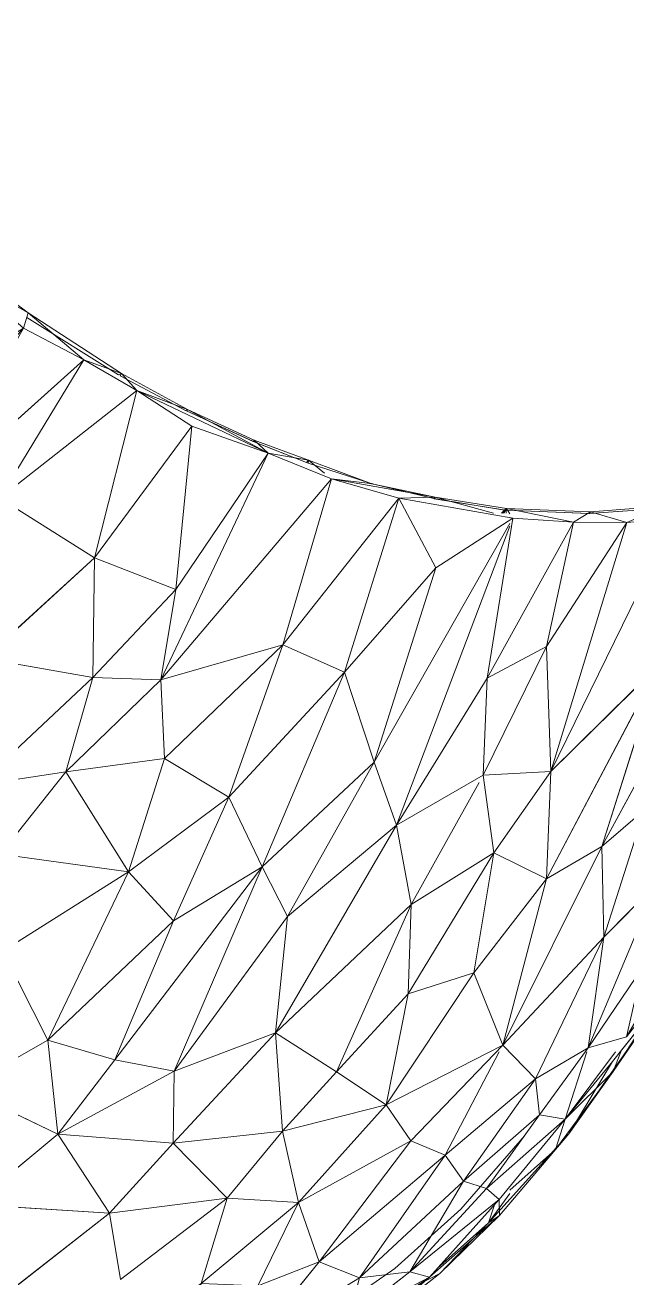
# Model space of a CAD drawing. Header units: inches. Extents: x -1767 to 184, y -1065 to 157.
# Drawn here: x -800.888 to -799.331, y -214.522 to -211.277 of the extents above; entities that cross this region are included whole.
import ezdxf

# ---------------------------------------------------------------- set-up
doc = ezdxf.new("R2010")
doc.units = ezdxf.units.IN
doc.header["$MEASUREMENT"] = 0
for name, color, linetype, lineweight in [('A-DETL-GENF', 92, 'Continuous', 9), ('E-LITE-EQPM', 33, 'Continuous', 9), ('G-IMPT', 8, 'Continuous', 9)]:
    doc.layers.add(name, color=color, linetype=linetype, lineweight=lineweight)

# ---------------------------------------------------------------- blocks, each defined once
blk = doc.blocks.new('flos_pendant16 - flos_pendant - 3D View - _3D__dwg_FLOS_AIM_Pendant_Lamps_dwg-2425-_3D_-V18-FIRST FLOOR')
at = {"layer": 'G-IMPT'}
for p, q in [((55.2886, -17.931), (54.637, -18.2911)), ((55.7312, -18.0025), (55.0604, -18.3269)), ((55.2941, -18.4479), (55.7312, -18.0025)), ((54.9559, -18.0629), (54.571, -18.3076)), ((54.637, -18.2911), (54.9559, -18.0629)), ((55.1511, -18.0822), (54.637, -18.2911)), ((55.1511, -18.0822), (54.7525, -18.3351)), ((55.3133, -18.0987), (54.8404, -18.3626)), ((55.0604, -18.3269), (55.1511, -18.0822)), ((54.571, -18.3076), (54.6947, -18.2581)), ((54.637, -18.2911), (54.1696, -18.72)), ((54.1696, -18.72), (54.637, -18.2911)), ((54.7525, -18.3351), (54.1696, -18.72)), ((54.637, -18.2911), (54.1778, -18.6238)), ((54.571, -18.3076), (54.1778, -18.6238)), ((54.7525, -18.3351), (54.2411, -18.7943)), ((54.571, -18.3076), (54.2493, -18.5853)), ((54.5855, -18.3383), (54.2493, -18.5853)), ((55.0604, -18.3269), (54.3758, -18.852)), ((54.3758, -18.852), (54.7525, -18.3351)), ((55.0604, -18.3269), (54.472, -19.0197)), ((54.7525, -18.3351), (54.637, -18.2911)), ((55.0604, -18.3269), (54.7525, -18.3351)), ((55.2941, -18.4479), (55.0604, -18.3269)), ((55.2941, -18.4479), (55.679, -18.3379)), ((55.3848, -18.819), (55.679, -18.3379)), ((54.4088, -18.6843), (54.8404, -18.3626)), ((56.0199, -18.3846), (55.3848, -18.819)), ((55.8137, -18.885), (56.0199, -18.3846)), ((57.2791, -18.3874), (56.534, -18.863)), ((55.2941, -18.4479), (54.472, -19.0197)), ((54.67, -19.1269), (55.2941, -18.4479)), ((55.3848, -18.819), (55.2941, -18.4479)), ((56.5065, -18.4561), (55.8137, -18.885)), ((55.8137, -18.885), (56.5065, -18.4561)), ((56.534, -18.863), (56.5065, -18.4561)), ((56.5065, -18.4561), (56.534, -18.863)), ((53.7105, -19.0774), (54.2493, -18.5853)), ((54.1778, -18.6238), (53.7105, -19.0774)), ((53.8012, -18.9895), (54.1778, -18.6238)), ((54.2493, -18.5853), (54.1023, -18.7508)), ((54.1023, -18.7508), (54.2493, -18.5853)), ((54.1696, -18.72), (54.1778, -18.6238)), ((54.1778, -18.6238), (54.2493, -18.5853)), ((54.2493, -18.5853), (54.1957, -18.7028)), ((54.1957, -18.7028), (54.2493, -18.5853)), ((54.1696, -18.72), (53.7242, -19.1682)), ((54.4088, -18.6843), (53.9799, -19.0912)), ((54.2411, -18.7943), (54.1696, -18.72)), ((54.2411, -18.7943), (53.7242, -19.1682)), ((54.1004, -18.7706), (53.8012, -18.9895)), ((53.8782, -19.2094), (54.2411, -18.7943)), ((53.8782, -19.2094), (54.2411, -18.7943)), ((54.3758, -18.852), (54.2411, -18.7943)), ((54.3758, -18.852), (54.2411, -18.7943)), ((54.3758, -18.852), (53.8782, -19.2094)), ((54.3758, -18.852), (53.8809, -19.4294)), ((54.3758, -18.852), (53.8809, -19.4294)), ((54.472, -19.0197), (54.3758, -18.852)), ((55.3848, -18.819), (54.67, -19.1269)), ((55.3848, -18.819), (54.7992, -19.3579)), ((54.7992, -19.3579), (55.3848, -18.819)), ((55.8137, -18.885), (55.3848, -18.819)), ((55.4398, -19.2589), (55.3848, -18.819)), ((56.534, -18.863), (55.8137, -18.885)), ((56.1079, -19.2506), (56.534, -18.863)), ((57.3533, -18.995), (56.534, -18.863)), ((56.8007, -19.3716), (56.534, -18.863)), ((55.8137, -18.885), (55.4398, -19.2589)), ((56.1079, -19.2506), (55.8137, -18.885)), ((53.8012, -18.9895), (53.408, -19.4294)), ((53.7242, -19.1682), (53.8012, -18.9895)), ((54.472, -19.0197), (53.8809, -19.4294)), ((53.8809, -19.4294), (54.472, -19.0197)), ((54.0843, -19.6142), (54.472, -19.0197)), ((54.0843, -19.6142), (54.472, -19.0197)), ((54.67, -19.1269), (54.472, -19.0197)), ((54.472, -19.0197), (54.67, -19.1269)), ((57.3533, -18.995), (56.8007, -19.3716)), ((53.7105, -19.0774), (53.0451, -19.8637)), ((53.7105, -19.0774), (53.4053, -19.4898)), ((53.408, -19.4294), (53.7105, -19.0774)), ((53.7242, -19.1682), (53.3815, -19.547)), ((53.7246, -19.1682), (53.4053, -19.4898)), ((53.7242, -19.1682), (53.408, -19.4294)), ((53.5551, -19.5636), (53.7242, -19.1682)), ((53.8782, -19.2094), (53.7242, -19.1682)), ((54.67, -19.1269), (54.0596, -19.652)), ((54.7992, -19.3579), (54.67, -19.1269)), ((54.67, -19.1269), (54.7992, -19.3579)), ((53.8782, -19.2094), (53.5455, -19.5861)), ((53.8809, -19.4294), (53.8782, -19.2094)), ((55.4398, -19.2589), (54.7992, -19.3579)), ((55.4398, -19.2589), (55.0796, -19.5861)), ((55.4398, -19.2589), (55.0796, -19.5861)), ((56.1079, -19.2506), (55.426, -19.8582)), ((55.426, -19.8582), (56.1079, -19.2506)), ((55.426, -19.8582), (55.4398, -19.2589)), ((56.1079, -19.2506), (55.4398, -19.2589)), ((56.0611, -19.685), (56.1079, -19.2506)), ((56.8007, -19.3716), (56.1079, -19.2506)), ((54.7992, -19.3579), (54.0596, -19.652)), ((54.7992, -19.3579), (54.1916, -20.1057)), ((54.6012, -20.0177), (54.7992, -19.3579)), ((55.0796, -19.5861), (54.7992, -19.3579)), ((56.8007, -19.3716), (56.0611, -19.685)), ((56.8007, -19.3716), (56.413, -19.7868)), ((56.413, -19.7868), (56.8007, -19.3716)), ((57.3478, -19.7015), (56.8007, -19.3716)), ((56.8007, -19.3716), (56.8062, -19.9462)), ((56.8007, -19.3716), (56.8062, -19.9462)), ((53.408, -19.4294), (52.9269, -20.0342)), ((53.408, -19.4294), (53.0451, -19.8637)), ((53.35, -19.544), (53.408, -19.4294)), ((53.386, -20.2459), (53.8809, -19.4294)), ((53.8809, -19.4294), (53.5455, -19.5861)), ((54.0596, -19.652), (53.8809, -19.4294)), ((53.0451, -19.8637), (53.4053, -19.4898)), ((53.3063, -19.6301), (52.9269, -20.0342)), ((53.3063, -19.6301), (52.9736, -20.1002)), ((53.0341, -20.5401), (53.5455, -19.5861)), ((53.0341, -20.5401), (53.5455, -19.5861)), ((53.5455, -19.5861), (53.1716, -20.037)), ((53.1716, -20.037), (53.3063, -19.6301)), ((53.5455, -19.5861), (53.3063, -19.6301)), ((53.386, -20.2459), (53.5455, -19.5861)), ((54.5325, -20.5566), (55.0796, -19.5861)), ((55.0796, -19.5861), (54.6012, -20.0177)), ((54.6012, -20.0177), (55.0796, -19.5861)), ((55.426, -19.8582), (55.0796, -19.5861)), ((53.3448, -20.7958), (54.0596, -19.652)), ((53.3448, -20.7958), (54.0596, -19.652)), ((54.0596, -19.652), (53.386, -20.2459)), ((53.6995, -20.6336), (54.0596, -19.652)), ((54.1916, -20.1057), (54.0596, -19.652)), ((56.0611, -19.685), (55.2858, -20.5538)), ((56.0611, -19.685), (55.2858, -20.5538)), ((55.4095, -20.87), (56.0611, -19.685)), ((56.0611, -19.685), (55.426, -19.8582)), ((56.413, -19.7868), (56.0611, -19.685)), ((57.3478, -19.7015), (56.8062, -19.9462)), ((57.3478, -19.7015), (56.8062, -19.9462)), ((56.413, -19.7868), (55.4095, -20.87)), ((55.9786, -20.5951), (56.413, -19.7868)), ((55.9786, -20.5951), (56.413, -19.7868)), ((56.8062, -19.9462), (56.413, -19.7868)), ((56.413, -19.7868), (56.8062, -19.9462)), ((55.426, -19.8582), (54.5325, -20.5566)), ((55.426, -19.8582), (54.5737, -21.0432)), ((55.2858, -20.5538), (55.426, -19.8582)), ((54.6012, -20.0177), (54.0019, -20.8205)), ((54.0019, -20.8205), (54.6012, -20.0177)), ((54.6012, -20.0177), (54.1916, -20.1057)), ((54.5325, -20.5566), (54.6012, -20.0177)), ((55.9786, -20.5951), (56.8062, -19.9462)), ((56.8062, -19.9462), (55.9786, -20.5951)), ((56.2206, -20.9167), (56.8062, -19.9462)), ((56.8062, -19.9462), (56.2206, -20.9167)), ((56.8062, -19.9462), (57.0261, -20.5098)), ((56.8062, -19.9462), (57.0261, -20.5098)), ((54.1916, -20.1057), (53.6995, -20.6336)), ((54.1916, -20.1057), (53.6995, -20.6336)), ((54.0019, -20.8205), (54.1916, -20.1057)), ((53.386, -20.2459), (53.0341, -20.5401)), ((53.386, -20.2459), (53.0671, -20.9937)), ((53.3448, -20.7958), (53.386, -20.2459)), ((53.386, -20.2459), (53.3448, -20.7958)), ((55.2858, -20.5538), (54.5737, -21.0432)), ((54.5737, -21.0432), (55.2858, -20.5538)), ((55.2858, -20.5538), (54.6727, -21.4391)), ((55.2858, -20.5538), (54.6727, -21.4391)), ((55.4095, -20.87), (55.2858, -20.5538)), ((55.4095, -20.87), (55.2858, -20.5538)), ((56.2206, -20.9167), (57.0261, -20.5098)), ((57.0261, -20.5098), (56.2206, -20.9167)), ((54.5325, -20.5566), (54.0019, -20.8205)), ((54.0019, -20.8205), (54.5325, -20.5566)), ((54.0494, -21.2552), (54.5325, -20.5566)), ((54.5737, -21.0432), (54.5325, -20.5566)), ((54.5325, -20.5566), (54.5737, -21.0432)), ((55.9786, -20.5951), (55.4095, -20.87)), ((55.4095, -20.87), (55.9786, -20.5951)), ((55.5717, -21.3099), (55.9786, -20.5951)), ((56.2206, -20.9167), (55.9786, -20.5951)), ((53.6995, -20.6336), (52.8912, -21.8652)), ((53.6995, -20.6336), (53.3448, -20.7958)), ((53.6115, -21.2796), (53.6995, -20.6336)), ((54.0019, -20.8205), (53.6995, -20.6336)), ((53.3448, -20.7958), (52.7042, -21.7525)), ((52.8912, -21.8652), (53.3448, -20.7958)), ((53.3448, -20.7958), (53.0671, -20.9937)), ((54.0019, -20.8205), (53.6115, -21.2796)), ((54.0211, -21.2961), (54.0019, -20.8205)), ((55.4095, -20.87), (54.6727, -21.4391)), ((54.6727, -21.4391), (55.4095, -20.87)), ((54.7992, -22), (55.4095, -20.87)), ((55.5717, -21.3099), (55.4095, -20.87)), ((56.2206, -20.9167), (55.5717, -21.3099)), ((56.2206, -20.9167), (55.9374, -21.5821)), ((56.2206, -20.9167), (56.9849, -21.0982)), ((56.2206, -20.9167), (56.5423, -21.5573)), ((56.2206, -20.9167), (56.9849, -21.0982)), ((53.7161, -22.788), (54.5737, -21.0432)), ((54.5737, -21.0432), (53.7161, -22.788)), ((54.5737, -21.0432), (53.9414, -21.8817)), ((54.5737, -21.0432), (54.0211, -21.2961)), ((54.6727, -21.4391), (54.5737, -21.0432)), ((56.9849, -21.0982), (56.5423, -21.5573)), ((53.6115, -21.2796), (52.7152, -22.7395)), ((52.7152, -22.7395), (53.6115, -21.2796)), ((53.6115, -21.2796), (52.8912, -21.8652)), ((53.6115, -21.2796), (53.0066, -22.7423)), ((53.6115, -21.2796), (53.5648, -22.0384)), ((54.0211, -21.2961), (53.5648, -22.0384)), ((54.0211, -21.2961), (53.6115, -21.2796)), ((54.0211, -21.2961), (53.9414, -21.8817)), ((54.0211, -21.2961), (53.9414, -21.8817)), ((55.5717, -21.3099), (54.7992, -22)), ((55.5717, -21.3099), (55.1566, -22.2007)), ((55.5717, -21.3099), (55.9374, -21.5821)), ((53.7146, -22.8036), (54.6727, -21.4391)), ((54.1888, -22.5773), (54.6727, -21.4391)), ((54.7992, -22), (54.6727, -21.4391)), ((57.0811, -21.5271), (56.3251, -22.1127)), ((57.0811, -21.5271), (56.3251, -22.1127)), ((57.0811, -21.5271), (56.5423, -21.5573)), ((56.5423, -21.5573), (57.0811, -21.5271)), ((55.1566, -22.2007), (55.9374, -21.5821)), ((56.5423, -21.5573), (55.9154, -22.0604)), ((55.9374, -21.5821), (55.9154, -22.0604)), ((55.9374, -21.5821), (56.5423, -21.5573)), ((56.3251, -22.1127), (56.5423, -21.5573)), ((56.3251, -22.1127), (56.5423, -21.5573)), ((53.3283, -22.7753), (53.9414, -21.8817)), ((53.9414, -21.8817), (53.5648, -22.0384)), ((53.694, -22.833), (53.9414, -21.8817)), ((54.1888, -22.5773), (54.7992, -22)), ((54.3703, -23.0199), (54.7992, -22)), ((55.1566, -22.2007), (54.7992, -22)), ((53.0066, -22.7423), (53.5648, -22.0384)), ((53.0066, -22.7423), (53.5648, -22.0384)), ((53.3283, -22.7753), (53.5648, -22.0384)), ((54.7662, -23.1767), (55.9154, -22.0604)), ((55.1346, -23.3691), (55.9154, -22.0604)), ((55.9154, -22.0604), (55.1346, -23.3691)), ((55.1566, -22.2007), (55.9154, -22.0604)), ((55.9154, -22.0604), (55.1566, -22.2007)), ((55.7724, -22.5966), (55.9154, -22.0604)), ((55.9154, -22.0604), (55.7724, -22.5966)), ((56.3251, -22.1127), (55.9154, -22.0604)), ((56.3251, -22.1127), (55.7724, -22.5966)), ((56.2453, -22.8357), (56.3251, -22.1127)), ((56.9684, -22.2914), (56.3251, -22.1127)), ((54.3703, -23.0199), (55.1566, -22.2007)), ((54.7662, -23.1767), (55.1566, -22.2007)), ((56.9684, -22.2914), (56.2453, -22.8357)), ((53.694, -22.833), (54.1888, -22.5773)), ((54.3703, -23.0199), (54.1888, -22.5773)), ((54.3703, -23.0199), (54.1888, -22.5773)), ((55.1346, -23.3691), (55.7724, -22.5966)), ((55.58, -23.5753), (55.7724, -22.5966)), ((55.7724, -22.5966), (55.58, -23.5753)), ((56.2453, -22.8357), (55.7724, -22.5966)), ((55.7724, -22.5966), (56.2453, -22.8357)), ((53.0066, -22.7423), (52.6905, -22.844)), ((52.7152, -22.7395), (53.0066, -22.7423)), ((53.0066, -22.7423), (52.7152, -22.7395)), ((53.3283, -22.7753), (53.0066, -22.7423)), ((53.2211, -22.8275), (53.0066, -22.7423)), ((53.3283, -22.7753), (53.0066, -22.7423)), ((53.2211, -22.8275), (52.9324, -22.822)), ((53.2267, -22.8179), (52.9398, -22.8111)), ((53.2267, -22.8179), (52.9398, -22.8111)), ((53.3283, -22.7753), (53.2211, -22.8275)), ((53.2211, -22.8275), (53.2267, -22.8179)), ((53.2267, -22.8179), (53.2211, -22.8275)), ((53.727, -22.8962), (53.2211, -22.8275)), ((53.7287, -22.8851), (53.2267, -22.8179)), ((53.7287, -22.8851), (53.2267, -22.8179)), ((53.727, -22.8962), (53.3283, -22.7753)), ((53.694, -22.833), (53.3283, -22.7753)), ((53.694, -22.833), (53.3283, -22.7753)), ((53.7112, -22.8395), (53.694, -22.833)), ((53.694, -22.833), (54.3703, -23.0199)), ((54.3703, -23.0199), (53.694, -22.833)), ((53.694, -22.833), (53.7112, -22.8395)), ((55.58, -23.5753), (56.2453, -22.8357)), ((55.8934, -23.8227), (56.2453, -22.8357)), ((56.7842, -23.2509), (56.2453, -22.8357)), ((56.2453, -22.8357), (56.7842, -23.2509)), ((53.727, -22.8962), (53.709, -22.8619)), ((53.727, -22.8962), (53.7287, -22.8851)), ((53.727, -22.8962), (53.7386, -22.8871)), ((53.727, -22.8962), (53.7386, -22.8871)), ((54.1504, -23.0062), (53.727, -22.8962)), ((53.7313, -22.8689), (53.7287, -22.8851)), ((53.7386, -22.8871), (53.7287, -22.8851)), ((53.749, -22.8706), (53.7386, -22.8871)), ((53.7584, -22.8715), (53.7386, -22.8871)), ((54.1599, -22.9976), (53.7386, -22.8871)), ((54.1599, -22.9976), (53.7386, -22.8871)), ((54.1504, -23.0062), (53.8078, -22.8762)), ((54.1571, -22.9966), (54.1504, -23.0062)), ((54.1504, -23.0062), (54.1599, -22.9976)), ((54.1504, -23.0062), (54.5062, -23.1179)), ((54.7662, -23.1767), (54.1504, -23.0062)), ((54.1504, -23.0062), (54.3703, -23.0199)), ((54.5062, -23.1179), (54.1599, -22.9976)), ((54.5062, -23.1179), (54.1599, -22.9976)), ((54.5062, -23.1179), (54.1599, -22.9976)), ((54.7662, -23.1767), (54.3703, -23.0199)), ((54.5509, -23.1296), (54.5062, -23.1179)), ((54.5062, -23.1179), (54.527, -23.1244)), ((54.5407, -23.1311), (54.527, -23.1244)), ((54.5407, -23.1311), (54.5509, -23.1296)), ((54.5407, -23.1311), (54.8991, -23.2859)), ((54.5407, -23.1311), (54.8954, -23.3031)), ((54.5407, -23.1311), (54.8991, -23.2859)), ((54.7662, -23.1767), (54.5509, -23.1296)), ((54.7662, -23.1767), (55.1346, -23.3691)), ((54.805, -23.2146), (54.8954, -23.3031)), ((54.8954, -23.3031), (54.8991, -23.2859)), ((54.8954, -23.3031), (54.9088, -23.2902)), ((54.9088, -23.2902), (54.8991, -23.2859)), ((55.2178, -23.4473), (54.9088, -23.2902)), ((55.2178, -23.4473), (54.9088, -23.2902)), ((55.8934, -23.8227), (56.7842, -23.2509)), ((56.1958, -24.0399), (56.7842, -23.2509)), ((56.1958, -24.0399), (57.2296, -23.2756)), ((54.8954, -23.3031), (55.2116, -23.4543)), ((54.8954, -23.3031), (55.1346, -23.3691)), ((55.2116, -23.4543), (55.1346, -23.3691)), ((55.1346, -23.3691), (55.5965, -23.6798)), ((55.1346, -23.3691), (55.8934, -23.8227)), ((55.1346, -23.3691), (55.58, -23.5753)), ((55.58, -23.5753), (55.1346, -23.3691)), ((55.1346, -23.3691), (55.8934, -23.8227)), ((55.2131, -23.4449), (55.2116, -23.4543)), ((55.2116, -23.4543), (55.2178, -23.4473)), ((55.6006, -23.6685), (55.2178, -23.4473)), ((55.6006, -23.6685), (55.2178, -23.4473)), ((55.2116, -23.4543), (55.5965, -23.6798)), ((55.8934, -23.8227), (55.58, -23.5753)), ((55.5965, -23.6798), (55.6006, -23.6685)), ((55.5965, -23.6798), (55.6107, -23.6749)), ((55.6107, -23.6749), (55.6006, -23.6685)), ((55.9849, -23.9217), (55.6107, -23.6749)), ((55.9849, -23.9217), (55.6107, -23.6749)), ((55.5965, -23.6798), (55.9759, -23.9355)), ((55.5965, -23.6798), (55.8934, -23.8227)), ((55.8934, -23.8227), (55.9759, -23.9355)), ((55.8934, -23.8227), (56.1958, -24.0399)), ((55.9759, -23.9355), (55.9849, -23.9217)), ((55.9849, -23.9217), (55.9759, -23.9355)), ((55.9759, -23.9355), (55.9943, -23.9285)), ((55.9759, -23.9355), (55.9943, -23.9285)), ((55.9759, -23.9355), (56.5038, -24.3561)), ((55.9759, -23.9355), (56.1958, -24.0399)), ((56.5155, -24.3284), (55.9943, -23.9285)), ((56.5155, -24.3284), (55.9943, -23.9285)), ((56.5155, -24.3284), (55.9943, -23.9285)), ((56.5038, -24.3561), (56.1958, -24.0399)), ((56.1958, -24.0399), (56.5423, -24.2654)), ((56.5038, -24.3561), (56.5423, -24.2654)), ((56.5038, -24.3561), (56.9904, -24.7905)), ((56.8667, -24.609), (56.5038, -24.3561))]:
    blk.add_line(p, q, dxfattribs=at)
at = {"layer": 'G-IMPT', "flags": 128}
for points in [[(55.2886, -17.931), (54.9559, -18.0629), (54.637, -18.2911), (54.7525, -18.3351), (54.1696, -18.72)], [(55.1511, -18.0822), (55.0604, -18.3269), (54.7525, -18.3351), (55.1511, -18.0822), (54.637, -18.2911), (55.2886, -17.931), (55.1597, -18.0727)], [(56.7649, -17.9365), (56.1409, -17.975), (56.0199, -18.3846), (55.8137, -18.885)], [(55.7312, -18.0025), (55.2941, -18.4479), (55.3848, -18.819), (55.4398, -19.2589)], [(54.571, -18.3076), (54.9559, -18.0629), (54.6947, -18.2581), (54.571, -18.3076), (54.1778, -18.6238), (54.637, -18.2911)], [(56.4295, -18.1399), (56.0199, -18.3846), (55.3848, -18.819), (55.8137, -18.885)], [(54.5855, -18.3383), (54.2493, -18.5853), (53.7105, -19.0774), (53.0451, -19.8637), (53.408, -19.4294), (52.9269, -20.0342), (53.3063, -19.6301)], [(53.7105, -19.0774), (54.1778, -18.6238), (54.2493, -18.5853), (54.571, -18.3076)], [(54.2411, -18.7943), (54.7525, -18.3351), (54.3758, -18.852)], [(54.472, -19.0197), (55.2941, -18.4479), (55.0604, -18.3269), (54.3758, -18.852)], [(54.3758, -18.852), (54.472, -19.0197), (55.0604, -18.3269)], [(55.679, -18.3379), (55.2941, -18.4479), (54.67, -19.1269)], [(55.3848, -18.819), (55.679, -18.3379), (56.0199, -18.3846)], [(57.3533, -18.995), (57.2791, -18.3874), (56.534, -18.863), (57.3533, -18.995)], [(54.1696, -18.72), (54.1778, -18.6238), (53.8012, -18.9895), (53.408, -19.4294), (53.7105, -19.0774), (53.4053, -19.4898), (53.7246, -19.1682)], [(54.2411, -18.7943), (54.1696, -18.72), (53.7242, -19.1682), (53.8012, -18.9895), (54.1004, -18.7706)], [(53.5551, -19.5636), (53.7242, -19.1682), (54.2411, -18.7943)], [(53.0341, -20.5401), (53.1716, -20.037), (53.5455, -19.5861), (53.8809, -19.4294), (53.8782, -19.2094), (54.3758, -18.852)], [(55.3848, -18.819), (54.67, -19.1269), (54.0596, -19.652), (53.8809, -19.4294), (53.386, -20.2459)], [(56.534, -18.863), (55.8137, -18.885), (56.1079, -19.2506), (56.534, -18.863), (56.8007, -19.3716)], [(55.8137, -18.885), (55.4398, -19.2589), (54.7992, -19.3579), (54.1916, -20.1057)], [(57.3478, -19.7015), (56.8007, -19.3716), (57.3533, -18.995)], [(53.35, -19.544), (53.408, -19.4294), (53.7242, -19.1682)], [(53.3815, -19.547), (53.7242, -19.1682), (53.8782, -19.2094)], [(53.386, -20.2459), (53.5455, -19.5861), (53.8782, -19.2094)], [(56.1079, -19.2506), (55.4398, -19.2589), (55.426, -19.8582), (54.5737, -21.0432)], [(56.8007, -19.3716), (56.1079, -19.2506), (56.0611, -19.685), (56.8007, -19.3716)], [(54.1916, -20.1057), (54.0596, -19.652), (54.7992, -19.3579)], [(55.0796, -19.5861), (54.7992, -19.3579), (54.6012, -20.0177)], [(52.619, -20.6033), (52.9269, -20.0342), (53.0451, -19.8637), (53.4053, -19.4898)], [(53.0451, -19.8637), (52.7042, -20.3724), (52.9269, -20.0342), (52.9737, -20.1002), (53.3063, -19.6301)], [(53.5455, -19.5861), (53.3063, -19.6301), (53.1716, -20.037)], [(55.426, -19.8582), (55.0796, -19.5861), (54.5325, -20.5566), (54.0494, -21.2552)], [(53.6995, -20.6336), (54.0596, -19.652), (53.386, -20.2459)], [(55.2858, -20.5538), (55.426, -19.8582), (56.0611, -19.685)], [(56.2206, -20.9167), (55.9786, -20.5951), (55.5717, -21.3099), (55.4095, -20.87), (56.0611, -19.685), (56.413, -19.7868)], [(54.7992, -22), (55.1566, -22.2007), (54.3703, -23.0199), (54.7992, -22), (55.4095, -20.87), (56.413, -19.7868)], [(54.6012, -20.0177), (54.5325, -20.5566), (55.426, -19.8582)], [(54.0019, -20.8205), (54.1916, -20.1057), (54.6012, -20.0177)], [(53.0341, -20.5401), (53.386, -20.2459), (53.0671, -20.9937), (53.3448, -20.7958), (52.7042, -21.7525)], [(52.7152, -22.7395), (52.8912, -21.8652), (53.6115, -21.2796), (53.6995, -20.6336)], [(53.6995, -20.6336), (53.3448, -20.7958), (52.8912, -21.8652), (53.6995, -20.6336), (54.0019, -20.8205)], [(54.0211, -21.2961), (53.6115, -21.2796), (54.0019, -20.8205)], [(54.5737, -21.0432), (54.0211, -21.2961), (54.0019, -20.8205)], [(55.9374, -21.5821), (56.2206, -20.9167), (55.5717, -21.3099), (54.7992, -22)], [(56.2206, -20.9167), (56.5423, -21.5573), (55.9374, -21.5821)], [(54.6727, -21.4391), (54.5737, -21.0432), (53.9414, -21.8817)], [(56.9849, -21.0982), (56.5423, -21.5573), (55.9154, -22.0604), (55.9374, -21.5821)], [(53.5648, -22.0384), (53.6115, -21.2796), (53.0066, -22.7423)], [(53.9414, -21.8817), (53.5648, -22.0384), (54.0211, -21.2961)], [(55.1566, -22.2007), (55.9374, -21.5821), (55.5717, -21.3099), (55.1566, -22.2007)], [(53.694, -22.833), (54.1888, -22.5773), (54.6727, -21.4391), (53.7146, -22.8036)], [(54.1888, -22.5773), (54.7992, -22), (54.6727, -21.4391)], [(53.694, -22.833), (53.9414, -21.8817), (53.3283, -22.7753)], [(53.5648, -22.0384), (53.3283, -22.7753), (53.2211, -22.8275), (53.2308, -22.8184)], [(55.1566, -22.2007), (54.7662, -23.1767), (55.9154, -22.0604)], [(55.7724, -22.5966), (56.3251, -22.1127), (55.9154, -22.0604)], [(55.8934, -23.8227), (56.2453, -22.8357), (56.3251, -22.1127), (56.9684, -22.2914)], [(55.58, -23.5753), (56.2453, -22.8357), (56.9684, -22.2914)], [(54.805, -23.2146), (54.8954, -23.3031), (55.1346, -23.3691), (55.7724, -22.5966)], [(53.0066, -22.7423), (52.6905, -22.844), (52.7078, -22.771)], [(53.2267, -22.8179), (53.2211, -22.8275), (53.0066, -22.7423)], [(52.9324, -22.822), (53.2211, -22.8275), (53.727, -22.8962), (54.1504, -23.0062), (54.5062, -23.1179), (54.527, -23.1244), (54.5407, -23.1311), (54.8954, -23.3031), (55.2116, -23.4543), (55.5965, -23.6798), (55.9759, -23.9355), (56.5038, -24.3561), (56.9904, -24.7905), (57.455, -25.2854), (57.631, -25.4833), (58.1231, -26.1597), (58.3293, -26.5116), (58.563, -26.946)], [(53.7336, -22.8858), (53.7287, -22.8851), (53.2308, -22.8184), (53.2267, -22.8179), (53.2246, -22.8178), (52.9398, -22.8111)], [(53.3283, -22.7753), (53.727, -22.8962), (53.709, -22.8619)], [(53.7287, -22.8851), (53.727, -22.8962), (53.7287, -22.8851), (53.7313, -22.8689)], [(53.7437, -22.8701), (53.7336, -22.8858), (53.7526, -22.8709)], [(54.1571, -22.9966), (53.7336, -22.8858), (53.7386, -22.8871)], [(53.8078, -22.8762), (54.1504, -23.0062), (54.3703, -23.0199)], [(54.1599, -22.9976), (54.1504, -23.0062), (54.7662, -23.1767)], [(55.1346, -23.3691), (54.7662, -23.1767), (54.3703, -23.0199)], [(56.8667, -24.609), (57.7437, -23.6743), (56.5423, -24.2654), (56.5038, -24.3561), (56.1958, -24.0399), (57.2296, -23.2756), (56.5423, -24.2654), (57.8564, -23.0447)], [(55.9849, -23.9217), (55.6107, -23.6749), (55.6006, -23.6685), (55.2216, -23.4495), (55.2178, -23.4473), (55.2131, -23.4449), (54.9088, -23.2902), (54.8991, -23.2859), (54.5407, -23.1311), (54.5509, -23.1296), (54.5062, -23.1179)], [(54.7662, -23.1767), (54.5509, -23.1296), (54.527, -23.1244)], [(54.8991, -23.2859), (54.8954, -23.3031), (54.9088, -23.2902)], [(55.1346, -23.3691), (55.5965, -23.6798), (55.8934, -23.8227), (56.7842, -23.2509), (56.1958, -24.0399), (55.9759, -23.9355), (55.8934, -23.8227)], [(55.2116, -23.4543), (55.2178, -23.4473), (55.2116, -23.4543), (55.1346, -23.3691)], [(56.8667, -24.609), (56.5423, -24.2654), (56.1958, -24.0399), (55.8934, -23.8227), (55.58, -23.5753)], [(55.6006, -23.6685), (55.5965, -23.6798), (55.6107, -23.6749)], [(57.7437, -23.6743), (57.7107, -24.0262), (56.8667, -24.609), (56.5038, -24.3561)]]:
    blk.add_lwpolyline(points, dxfattribs=at)
blk = doc.blocks.new('flos_pendant16 - flos_pendant - 3D View - _3D__dwg-V19-FIRST FLOOR')
at = {"xscale": 0.426201584994806, "yscale": 0.426201584994806, "zscale": 0.426201584994806}
blk.add_blockref('flos_pendant16 - flos_pendant - 3D View - _3D__dwg_FLOS_AIM_Pendant_Lamps_dwg-2425-_3D_-V18-FIRST FLOOR', (0.7054, -0.3763), dxfattribs=at)
blk = doc.blocks.new('flos_pendant16 - flos_pendant16 2-V20-FIRST FLOOR')
blk.add_blockref('flos_pendant16 - flos_pendant - 3D View - _3D__dwg-V19-FIRST FLOOR', (0, 0))

msp = doc.modelspace()

# ---------------------------------------------------------------- hatches: boundary and pattern name
at = {"layer": 'A-DETL-GENF'}
h = msp.add_hatch(dxfattribs=at)
h.set_pattern_fill('FP1_12', style=0, pattern_type=2)
h.set_pattern_definition([(0, (0, 0), (0, 6), [])])
h.paths.add_polyline_path([(-850.187, -314.9479), (-830.0626, -314.9479), (-830.0626, -299.7935), (-556.7791, -299.7935), (-556.7791, -106.8365), (-967.9152, -51.6245), (-967.9152, -314.9479), (-962.3651, -314.9479), (-962.3651, -308.8001), (-932.3651, -308.8001), (-932.3651, -314.9479), (-853.937, -314.9479)], flags=0)
h.paths.add_polyline_path([(-751.7044, -218.2571), (-751.7044, -218.257), (-751.6517, -218.2502)], flags=0)
h.paths.add_polyline_path([(-801.0716, -213.4245), (-801.0716, -213.4244), (-801.0102, -213.4245)], flags=0)

# ---------------------------------------------------------------- block references
at = {"layer": 'E-LITE-EQPM', "rotation": 185.4644837373745}
msp.add_blockref('flos_pendant16 - flos_pendant16 2-V20-FIRST FLOOR', (-775.181, -220.3702), dxfattribs=at)

doc.saveas('drawing.dxf')
